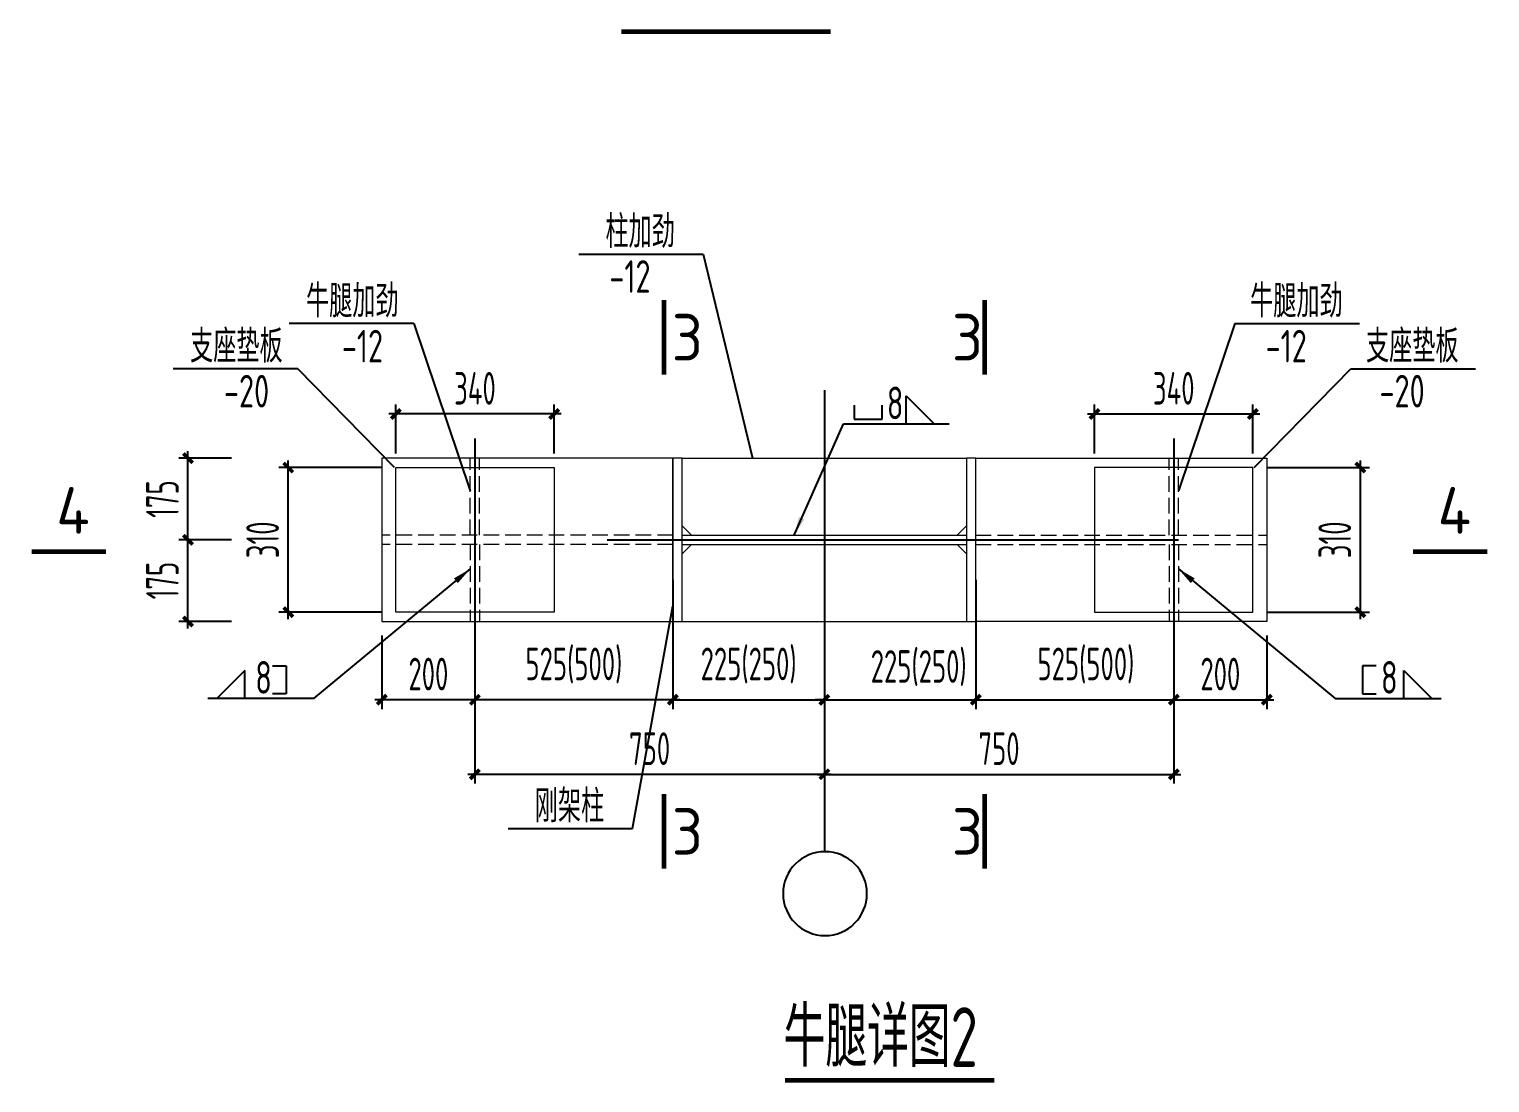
# Model space of a CAD drawing. Extents: x 447413 to 2975780, y -1432727 to 1301644.
# Drawn here: x 2293380 to 2316894, y -1051499 to -1034544 of the extents above; entities that cross this region are included whole.
import ezdxf
from ezdxf.enums import TextEntityAlignment as Align

# ---------------------------------------------------------------- set-up
doc = ezdxf.new("R2010")
doc.units = 0
doc.header["$LTSCALE"] = 1000
doc.header["$MEASUREMENT"] = 0
doc.linetypes.add('DASH', pattern=[0.35, 0.25, -0.1])
doc.layers.add('1002', color=2, linetype='Continuous', lineweight=18)
doc.layers.add('THICK', color=6, linetype='Continuous', lineweight=0)
for name, color, linetype in [('COLU_DE_NUM', 7, 'Continuous'), ('DIM', 3, 'Continuous'), ('DIM_SYMB', 3, 'Continuous'), ('DOTE', 1, 'Continuous'), ('STXT_HF', 7, 'Continuous'), ('尺寸标注', 253, 'Continuous'), ('焊缝标注', 253, 'Continuous'), ('螺栓孔标注', 253, 'Continuous')]:
    doc.layers.add(name, color=color, linetype=linetype)
doc.styles.add('PkpmHz', font='Pkpmeng', dxfattribs={"width": 0.6, "bigfont": 'hztxt'})
doc.styles.get("Standard").update_dxf_attribs({"font": 'tssdeng.shx', "bigfont": 'hztxt.shx'})
doc.styles.add('TSSD_Dimension', font='sysz.shx', dxfattribs={"width": 0.7, "bigfont": 'syfs.shx'})
doc.styles.add('TSSD_Label', font='Tssdeng.shx', dxfattribs={"width": 0.7, "bigfont": 'hztxt.shx'})
doc.dimstyles.new('TSSD_20_150', dxfattribs={"dimtxt": 525, "dimasz": 150, "dimexe": 150, "dimexo": 225, "dimgap": 150, "dimtad": 1, "dimdec": 0, "dimlfac": 0.133333, "dimzin": 0, "dimdsep": 46, "dimtxsty": 'TSSD_Dimension', "dimblk": 'ARCHTICK', "dimcen": 0, "dimdle": 112.5, "dimclrt": 7, "dimadec": 0, "dimazin": 0, "dimtfac": 1, "dimtdec": 0, "dimtix": 1, "dimtmove": 2, "dimatfit": 3, "dimfxl": 0, "dimtolj": 1, "dimtzin": 0, "dimarcsym": 0})
doc.dimstyles.new('TSSD_LEADER_STYLE_300.0', dxfattribs={"dimtxt": 0.18, "dimasz": 300, "dimexe": 0.18, "dimexo": 0.0625, "dimgap": 0.09, "dimtad": 0, "dimtih": 1, "dimtoh": 1, "dimdec": 4, "dimzin": 0, "dimdsep": 46, "dimtxsty": 'Standard', "dimcen": 0.09, "dimadec": 0, "dimazin": 0, "dimtfac": 1, "dimtdec": 4, "dimtofl": 0, "dimtmove": 0, "dimatfit": 3, "dimfxl": 0, "dimtolj": 1, "dimtzin": 0, "dimarcsym": 0})

# ---------------------------------------------------------------- blocks, each defined once
blk = doc.blocks.new('_ArchTick')
at = {"color": 0, "linetype": 'ByBlock', "const_width": 0.4}
blk.add_lwpolyline([(-0.5, -0.5), (0.5, 0.5)], dxfattribs=at)
blk = doc.blocks.new('*D250')
at = {"layer": 'Defpoints', "color": 0, "transparency": 16777216}
for p in [(2303743, -1044074), (2306181, -1044074), (2306181, -1045334)]:
    blk.add_point(p, dxfattribs=at)
at = {"layer": 'DIM', "color": 0, "lineweight": -2, "transparency": 16777216}
for p, q in [((2303743, -1044299), (2303743, -1045484)), ((2306181, -1044299), (2306181, -1045484)), ((2303743, -1045334), (2303593, -1045334)), ((2303743, -1045334), (2306181, -1045334)), ((2306181, -1045334), (2306331, -1045334))]:
    blk.add_line(p, q, dxfattribs=at)
at = {"layer": 'DIM', "color": 0, "lineweight": -2, "transparency": 16777216, "xscale": 150, "yscale": 150, "zscale": 150}
blk.add_blockref('_ArchTick', (2303743, -1045334), dxfattribs=at)
at = {"layer": 'DIM', "color": 0, "lineweight": -2, "transparency": 16777216, "xscale": 150, "yscale": 150, "zscale": 150, "rotation": 180}
blk.add_blockref('_ArchTick', (2306181, -1045334), dxfattribs=at)
at = {"layer": 'DIM', "color": 7, "transparency": 16777216, "insert": (2304962, -1044784), "char_height": 525, "attachment_point": 5, "style": 'TSSD_Dimension'}
blk.add_mtext('\\A1;225(250)', dxfattribs=at)
blk = doc.blocks.new('*D251')
at = {"layer": 'Defpoints', "color": 0, "transparency": 16777216}
for p in [(2306181, -1044074), (2308618, -1044074), (2308618, -1045334)]:
    blk.add_point(p, dxfattribs=at)
at = {"layer": 'DIM', "color": 0, "lineweight": -2, "transparency": 16777216}
for p, q in [((2306181, -1044299), (2306181, -1045484)), ((2308618, -1044299), (2308618, -1045484)), ((2306181, -1045334), (2306031, -1045334)), ((2306181, -1045334), (2308618, -1045334)), ((2308618, -1045334), (2308768, -1045334))]:
    blk.add_line(p, q, dxfattribs=at)
at = {"layer": 'DIM', "color": 0, "lineweight": -2, "transparency": 16777216, "xscale": 150, "yscale": 150, "zscale": 150}
blk.add_blockref('_ArchTick', (2306181, -1045334), dxfattribs=at)
at = {"layer": 'DIM', "color": 0, "lineweight": -2, "transparency": 16777216, "xscale": 150, "yscale": 150, "zscale": 150, "rotation": 180}
blk.add_blockref('_ArchTick', (2308618, -1045334), dxfattribs=at)
at = {"layer": 'DIM', "color": 7, "transparency": 16777216, "insert": (2307700, -1044825), "char_height": 525, "attachment_point": 5, "style": 'TSSD_Dimension'}
blk.add_mtext('\\A1;225(250)', dxfattribs=at)
blk = doc.blocks.new('*D252')
at = {"layer": 'Defpoints', "color": 0, "transparency": 16777216}
for p in [(2308618, -1043178), (2311806, -1044701), (2311806, -1045334)]:
    blk.add_point(p, dxfattribs=at)
at = {"layer": 'DIM', "color": 0, "lineweight": -2, "transparency": 16777216}
for p, q in [((2308618, -1043403), (2308618, -1045484)), ((2311806, -1044926), (2311806, -1045484)), ((2308506, -1045334), (2311918, -1045334))]:
    blk.add_line(p, q, dxfattribs=at)
at = {"layer": 'DIM', "color": 0, "lineweight": -2, "transparency": 16777216, "xscale": 150, "yscale": 150, "zscale": 150, "rotation": 180}
blk.add_blockref('_ArchTick', (2308618, -1045334), dxfattribs=at)
at = {"layer": 'DIM', "color": 0, "lineweight": -2, "transparency": 16777216, "xscale": 150, "yscale": 150, "zscale": 150}
blk.add_blockref('_ArchTick', (2311806, -1045334), dxfattribs=at)
at = {"layer": 'DIM', "color": 7, "transparency": 16777216, "insert": (2310392, -1044784), "char_height": 525, "attachment_point": 5, "style": 'TSSD_Dimension'}
blk.add_mtext('\\A1;525(500)', dxfattribs=at)
blk = doc.blocks.new('*D253')
at = {"layer": 'Defpoints', "color": 0, "transparency": 16777216}
for p in [(2313306, -1044074), (2311806, -1044701), (2313306, -1045334)]:
    blk.add_point(p, dxfattribs=at)
at = {"layer": 'DIM', "color": 0, "lineweight": -2, "transparency": 16777216}
for p, q in [((2313306, -1044299), (2313306, -1045484)), ((2311806, -1044926), (2311806, -1045484)), ((2311693, -1045334), (2313418, -1045334))]:
    blk.add_line(p, q, dxfattribs=at)
at = {"layer": 'DIM', "color": 0, "lineweight": -2, "transparency": 16777216, "xscale": 150, "yscale": 150, "zscale": 150, "rotation": 180}
blk.add_blockref('_ArchTick', (2311806, -1045334), dxfattribs=at)
at = {"layer": 'DIM', "color": 0, "lineweight": -2, "transparency": 16777216, "xscale": 150, "yscale": 150, "zscale": 150}
blk.add_blockref('_ArchTick', (2313306, -1045334), dxfattribs=at)
at = {"layer": 'DIM', "color": 7, "transparency": 16777216, "insert": (2312556, -1044921), "char_height": 525, "attachment_point": 5, "style": 'TSSD_Dimension'}
blk.add_mtext('\\A1;200', dxfattribs=at)
blk = doc.blocks.new('*D254')
at = {"layer": 'Defpoints', "color": 0, "transparency": 16777216}
for p in [(2306181, -1044341), (2311806, -1044341), (2311806, -1046535)]:
    blk.add_point(p, dxfattribs=at)
at = {"layer": 'DIM', "color": 0, "lineweight": -2, "transparency": 16777216}
for p, q in [((2306181, -1044566), (2306181, -1046685)), ((2311806, -1044566), (2311806, -1046685)), ((2306068, -1046535), (2311918, -1046535))]:
    blk.add_line(p, q, dxfattribs=at)
at = {"layer": 'DIM', "color": 0, "lineweight": -2, "transparency": 16777216, "xscale": 150, "yscale": 150, "zscale": 150, "rotation": 180}
blk.add_blockref('_ArchTick', (2306181, -1046535), dxfattribs=at)
at = {"layer": 'DIM', "color": 0, "lineweight": -2, "transparency": 16777216, "xscale": 150, "yscale": 150, "zscale": 150}
blk.add_blockref('_ArchTick', (2311806, -1046535), dxfattribs=at)
at = {"layer": 'DIM', "color": 7, "transparency": 16777216, "insert": (2308993, -1046122), "char_height": 525, "attachment_point": 5, "style": 'TSSD_Dimension'}
blk.add_mtext('\\A1;750', dxfattribs=at)
blk = doc.blocks.new('*D255')
at = {"layer": 'Defpoints', "color": 0, "transparency": 16777216}
for p in [(2295936, -1042761), (2296864, -1042761), (2296864, -1044074)]:
    blk.add_point(p, dxfattribs=at)
at = {"layer": 'DIM', "color": 0, "lineweight": -2, "transparency": 16777216}
for p, q in [((2296639, -1042761), (2295786, -1042761)), ((2295936, -1044186), (2295936, -1042649)), ((2296639, -1044074), (2295786, -1044074))]:
    blk.add_line(p, q, dxfattribs=at)
at = {"layer": 'DIM', "color": 0, "lineweight": -2, "transparency": 16777216, "xscale": 150, "yscale": 150, "zscale": 150}
for p, rotation in [((2295936, -1042761), 90), ((2295936, -1044074), 270)]:
    blk.add_blockref('_ArchTick', p, dxfattribs=dict(at, rotation=rotation))
at = {"layer": 'DIM', "color": 7, "transparency": 16777216, "insert": (2295524, -1043417), "char_height": 525, "attachment_point": 5, "rotation": 90, "style": 'TSSD_Dimension'}
blk.add_mtext('\\A1;175', dxfattribs=at)
blk = doc.blocks.new('*D256')
at = {"layer": 'Defpoints', "color": 0, "transparency": 16777216}
for p in [(2295936, -1041449), (2296864, -1041449), (2296864, -1042761)]:
    blk.add_point(p, dxfattribs=at)
at = {"layer": 'DIM', "color": 0, "lineweight": -2, "transparency": 16777216}
for p, q in [((2295936, -1042874), (2295936, -1041336)), ((2296639, -1041449), (2295786, -1041449)), ((2296639, -1042761), (2295786, -1042761))]:
    blk.add_line(p, q, dxfattribs=at)
at = {"layer": 'DIM', "color": 0, "lineweight": -2, "transparency": 16777216, "xscale": 150, "yscale": 150, "zscale": 150}
for p, rotation in [((2295936, -1041449), 90), ((2295936, -1042761), 270)]:
    blk.add_blockref('_ArchTick', p, dxfattribs=dict(at, rotation=rotation))
at = {"layer": 'DIM', "color": 7, "transparency": 16777216, "insert": (2295524, -1042105), "char_height": 525, "attachment_point": 5, "rotation": 90, "style": 'TSSD_Dimension'}
blk.add_mtext('\\A1;175', dxfattribs=at)
blk = doc.blocks.new('*D257')
at = {"layer": 'Defpoints', "color": 0, "transparency": 16777216}
for p in [(2313081, -1040736), (2310531, -1041599), (2313081, -1041599)]:
    blk.add_point(p, dxfattribs=at)
at = {"layer": 'DIM', "color": 0, "lineweight": -2, "transparency": 16777216}
for p, q in [((2310531, -1041374), (2310531, -1040586)), ((2313081, -1041374), (2313081, -1040586)), ((2310418, -1040736), (2313193, -1040736))]:
    blk.add_line(p, q, dxfattribs=at)
at = {"layer": 'DIM', "color": 0, "lineweight": -2, "transparency": 16777216, "xscale": 150, "yscale": 150, "zscale": 150, "rotation": 180}
blk.add_blockref('_ArchTick', (2310531, -1040736), dxfattribs=at)
at = {"layer": 'DIM', "color": 0, "lineweight": -2, "transparency": 16777216, "xscale": 150, "yscale": 150, "zscale": 150}
blk.add_blockref('_ArchTick', (2313081, -1040736), dxfattribs=at)
at = {"layer": 'DIM', "color": 7, "transparency": 16777216, "insert": (2311806, -1040323), "char_height": 525, "attachment_point": 5, "style": 'TSSD_Dimension'}
blk.add_mtext('\\A1;340', dxfattribs=at)
blk = doc.blocks.new('*D258')
at = {"layer": 'Defpoints', "color": 0, "transparency": 16777216}
for p in [(2313081, -1041599), (2314810, -1041599), (2313081, -1043924)]:
    blk.add_point(p, dxfattribs=at)
at = {"layer": 'DIM', "color": 0, "lineweight": -2, "transparency": 16777216}
for p, q in [((2313306, -1041599), (2314960, -1041599)), ((2314810, -1044036), (2314810, -1041486)), ((2313306, -1043924), (2314960, -1043924))]:
    blk.add_line(p, q, dxfattribs=at)
at = {"layer": 'DIM', "color": 0, "lineweight": -2, "transparency": 16777216, "xscale": 150, "yscale": 150, "zscale": 150}
for p, rotation in [((2314810, -1041599), 90), ((2314810, -1043924), 270)]:
    blk.add_blockref('_ArchTick', p, dxfattribs=dict(at, rotation=rotation))
at = {"layer": 'DIM', "color": 7, "transparency": 16777216, "insert": (2314398, -1042761), "char_height": 525, "attachment_point": 5, "rotation": 90, "style": 'TSSD_Dimension'}
blk.add_mtext('\\A1;310', dxfattribs=at)
blk = doc.blocks.new('_WELD004')
at = {"color": 0, "linetype": 'ByBlock'}
for p, q in [((0, 1), (1, 0)), ((0, 0), (0, 1))]:
    blk.add_line(p, q, dxfattribs=at)
blk = doc.blocks.new('_WELD0013')
at = {"color": 0, "linetype": 'ByBlock'}
for p, q in [((0.5, 1), (0, 1)), ((0.5, 0), (0.5, 1)), ((0, 0), (0.5, 0))]:
    blk.add_line(p, q, dxfattribs=at)
blk = doc.blocks.new('*D266')
at = {"layer": 'Defpoints', "color": 0, "transparency": 16777216}
for p in [(2303743, -1043178), (2300556, -1044701), (2300556, -1045334)]:
    blk.add_point(p, dxfattribs=at)
at = {"layer": 'DIM', "color": 0, "lineweight": -2, "transparency": 16777216}
for p, q in [((2303743, -1043403), (2303743, -1045484)), ((2300556, -1044926), (2300556, -1045484)), ((2303856, -1045334), (2300443, -1045334))]:
    blk.add_line(p, q, dxfattribs=at)
at = {"layer": 'DIM', "color": 0, "lineweight": -2, "transparency": 16777216, "xscale": 150, "yscale": 150, "zscale": 150, "rotation": 180}
blk.add_blockref('_ArchTick', (2300556, -1045334), dxfattribs=at)
at = {"layer": 'DIM', "color": 0, "lineweight": -2, "transparency": 16777216, "xscale": 150, "yscale": 150, "zscale": 150}
blk.add_blockref('_ArchTick', (2303743, -1045334), dxfattribs=at)
at = {"layer": 'DIM', "color": 7, "transparency": 16777216, "insert": (2302149, -1044784), "char_height": 525, "attachment_point": 5, "style": 'TSSD_Dimension'}
blk.add_mtext('\\A1;525(500)', dxfattribs=at)
blk = doc.blocks.new('*D267')
at = {"layer": 'Defpoints', "color": 0, "transparency": 16777216}
for p in [(2299056, -1044074), (2300556, -1044701), (2299056, -1045334)]:
    blk.add_point(p, dxfattribs=at)
at = {"layer": 'DIM', "color": 0, "lineweight": -2, "transparency": 16777216}
for p, q in [((2299056, -1044299), (2299056, -1045484)), ((2300556, -1044926), (2300556, -1045484)), ((2300668, -1045334), (2298943, -1045334))]:
    blk.add_line(p, q, dxfattribs=at)
at = {"layer": 'DIM', "color": 0, "lineweight": -2, "transparency": 16777216, "xscale": 150, "yscale": 150, "zscale": 150, "rotation": 180}
blk.add_blockref('_ArchTick', (2299056, -1045334), dxfattribs=at)
at = {"layer": 'DIM', "color": 0, "lineweight": -2, "transparency": 16777216, "xscale": 150, "yscale": 150, "zscale": 150}
blk.add_blockref('_ArchTick', (2300556, -1045334), dxfattribs=at)
at = {"layer": 'DIM', "color": 7, "transparency": 16777216, "insert": (2299806, -1044921), "char_height": 525, "attachment_point": 5, "style": 'TSSD_Dimension'}
blk.add_mtext('\\A1;200', dxfattribs=at)
blk = doc.blocks.new('*D268')
at = {"layer": 'Defpoints', "color": 0, "transparency": 16777216}
for p in [(2300556, -1044341), (2306181, -1044341), (2300556, -1046535)]:
    blk.add_point(p, dxfattribs=at)
at = {"layer": 'DIM', "color": 0, "lineweight": -2, "transparency": 16777216}
for p, q in [((2300556, -1044566), (2300556, -1046685)), ((2306181, -1044566), (2306181, -1046685)), ((2306293, -1046535), (2300443, -1046535))]:
    blk.add_line(p, q, dxfattribs=at)
at = {"layer": 'DIM', "color": 0, "lineweight": -2, "transparency": 16777216, "xscale": 150, "yscale": 150, "zscale": 150, "rotation": 180}
blk.add_blockref('_ArchTick', (2300556, -1046535), dxfattribs=at)
at = {"layer": 'DIM', "color": 0, "lineweight": -2, "transparency": 16777216, "xscale": 150, "yscale": 150, "zscale": 150}
blk.add_blockref('_ArchTick', (2306181, -1046535), dxfattribs=at)
at = {"layer": 'DIM', "color": 7, "transparency": 16777216, "insert": (2303368, -1046122), "char_height": 525, "attachment_point": 5, "style": 'TSSD_Dimension'}
blk.add_mtext('\\A1;750', dxfattribs=at)
blk = doc.blocks.new('*D269')
at = {"layer": 'Defpoints', "color": 0, "transparency": 16777216}
for p in [(2299281, -1040736), (2299281, -1041599), (2301831, -1041599)]:
    blk.add_point(p, dxfattribs=at)
at = {"layer": 'DIM', "color": 0, "lineweight": -2, "transparency": 16777216}
for p, q in [((2299281, -1041374), (2299281, -1040586)), ((2301831, -1041374), (2301831, -1040586)), ((2301943, -1040736), (2299168, -1040736))]:
    blk.add_line(p, q, dxfattribs=at)
at = {"layer": 'DIM', "color": 0, "lineweight": -2, "transparency": 16777216, "xscale": 150, "yscale": 150, "zscale": 150, "rotation": 180}
blk.add_blockref('_ArchTick', (2299281, -1040736), dxfattribs=at)
at = {"layer": 'DIM', "color": 0, "lineweight": -2, "transparency": 16777216, "xscale": 150, "yscale": 150, "zscale": 150}
blk.add_blockref('_ArchTick', (2301831, -1040736), dxfattribs=at)
at = {"layer": 'DIM', "color": 7, "transparency": 16777216, "insert": (2300556, -1040323), "char_height": 525, "attachment_point": 5, "style": 'TSSD_Dimension'}
blk.add_mtext('\\A1;340', dxfattribs=at)
blk = doc.blocks.new('*D270')
at = {"layer": 'Defpoints', "color": 0, "transparency": 16777216}
for p in [(2297551, -1041599), (2299281, -1041599), (2299281, -1043924)]:
    blk.add_point(p, dxfattribs=at)
at = {"layer": 'DIM', "color": 0, "lineweight": -2, "transparency": 16777216}
for p, q in [((2299056, -1041599), (2297401, -1041599)), ((2297551, -1044036), (2297551, -1041486)), ((2299056, -1043924), (2297401, -1043924))]:
    blk.add_line(p, q, dxfattribs=at)
at = {"layer": 'DIM', "color": 0, "lineweight": -2, "transparency": 16777216, "xscale": 150, "yscale": 150, "zscale": 150}
for p, rotation in [((2297551, -1041599), 90), ((2297551, -1043924), 270)]:
    blk.add_blockref('_ArchTick', p, dxfattribs=dict(at, rotation=rotation))
at = {"layer": 'DIM', "color": 7, "transparency": 16777216, "insert": (2297138, -1042761), "char_height": 525, "attachment_point": 5, "rotation": 90, "style": 'TSSD_Dimension'}
blk.add_mtext('\\A1;310', dxfattribs=at)

msp = doc.modelspace()

# ---------------------------------------------------------------- linework, layer by layer
at = {"color": 0, "linetype": 'ByBlock', "lineweight": -2, "extrusion": (0, 0, -1)}
msp.add_ellipse((2306191.6, -1048454.9), major_axis=(-11, 674.9), ratio=1, start_param=-1.5545725, end_param=4.7286128, dxfattribs=at)
at = {"layer": '1002', "ltscale": 100}
for p, q in [((2303743.1, -1041448.7), (2299055.6, -1041448.7)), ((2299055.6, -1041448.7), (2299055.6, -1044073.7)), ((2303743.1, -1044073.7), (2303743.1, -1041448.7)), ((2303893.1, -1041448.7), (2308468.1, -1041448.7)), ((2308618.1, -1044073.7), (2308618.1, -1041448.7)), ((2308618.1, -1041448.7), (2313305.6, -1041448.7)), ((2313305.6, -1041448.7), (2313305.6, -1044073.7)), ((2303893.1, -1042536.2), (2304043.1, -1042686.2)), ((2308468.1, -1042536.2), (2308318.1, -1042686.2)), ((2303893.1, -1042986.2), (2304043.1, -1042836.2)), ((2308468.1, -1042986.2), (2308318.1, -1042836.2)), ((2299055.6, -1044073.7), (2303743.1, -1044073.7)), ((2303893.1, -1044073.7), (2308468.1, -1044073.7)), ((2313305.6, -1044073.7), (2308618.1, -1044073.7))]:
    msp.add_line(p, q, dxfattribs=at)
at = {"layer": '1002', "color": 7, "ltscale": 100}
for p, q in [((2299280.6, -1043923.7), (2299280.6, -1041598.7)), ((2299280.6, -1041598.7), (2301830.6, -1041598.7)), ((2301830.6, -1041598.7), (2301830.6, -1043923.7)), ((2313080.6, -1041598.7), (2310530.6, -1041598.7)), ((2310530.6, -1041598.7), (2310530.6, -1043923.7)), ((2313080.6, -1043923.7), (2313080.6, -1041598.7)), ((2301830.6, -1043923.7), (2299280.6, -1043923.7)), ((2310530.6, -1043923.7), (2313080.6, -1043923.7))]:
    msp.add_line(p, q, dxfattribs=at)
at = {"layer": 'DIM_SYMB', "const_width": 75}
for points in [[(2302913, -1034581.7), (2306284.2, -1034581.7)], [(2305548.7, -1051461.1), (2308920, -1051461.1)]]:
    msp.add_lwpolyline(points, dxfattribs=at)
at = {"layer": 'DOTE'}
for p, q in [((2306180.6, -1040355.2), (2306180.6, -1047780)), ((2300555.6, -1041130.9), (2300555.6, -1045606.2)), ((2311805.6, -1041130.9), (2311805.6, -1045606.2)), ((2302686.9, -1042761.2), (2311883.5, -1042761.2))]:
    msp.add_line(p, q, dxfattribs=at)
at = {"layer": 'STXT_HF'}
for p, q in [((2306491.1, -1040895.9), (2308192, -1040895.9)), ((2297957.1, -1045312), (2296252.8, -1045312)), ((2314404.1, -1045312), (2316108.5, -1045312))]:
    msp.add_line(p, q, dxfattribs=at)
at = {"layer": 'THICK', "const_width": 75}
for points in [[(2303600.8, -1040101.2), (2303600.8, -1038901.2)], [(2308760.4, -1040101.2), (2308760.4, -1038901.2)], [(2294617.3, -1042950.2), (2293417.3, -1042950.2)], [(2315656.4, -1042950.2), (2316856.4, -1042950.2)], [(2303600.8, -1046853.7), (2303600.8, -1048053.7)], [(2308760.4, -1046853.7), (2308760.4, -1048053.7)]]:
    msp.add_lwpolyline(points, dxfattribs=at)
at = {"layer": '尺寸标注', "color": 3, "lineweight": 18, "ltscale": 100}
for p, q in [((2303893.1, -1041448.7), (2303743.1, -1041448.7)), ((2303743.1, -1041448.7), (2303743.1, -1044073.7)), ((2303743.1, -1044073.7), (2303743.1, -1041448.7)), ((2303893.1, -1044073.7), (2303893.1, -1041448.7)), ((2308618.1, -1041448.7), (2308468.1, -1041448.7)), ((2308468.1, -1041448.7), (2308468.1, -1044073.7)), ((2308618.1, -1044073.7), (2308618.1, -1041448.7)), ((2303893.1, -1042686.2), (2308468.1, -1042686.2)), ((2303893.1, -1042836.2), (2308468.1, -1042836.2)), ((2303743.1, -1044073.7), (2303893.1, -1044073.7)), ((2308468.1, -1044073.7), (2308618.1, -1044073.7))]:
    msp.add_line(p, q, dxfattribs=at)
at = {"layer": '焊缝标注', "color": 2, "linetype": 'DASH', "lineweight": 18}
for p, q in [((2300480.6, -1042686.2), (2300480.6, -1041448.7)), ((2300630.6, -1042686.2), (2300630.6, -1041448.7)), ((2311730.6, -1042686.2), (2311730.6, -1041448.7)), ((2311880.6, -1042686.2), (2311880.6, -1041448.7)), ((2303743.1, -1042686.2), (2299055.6, -1042686.2)), ((2303743.1, -1042836.2), (2299055.6, -1042836.2)), ((2300480.6, -1042836.2), (2300480.6, -1044073.7)), ((2300630.6, -1042836.2), (2300630.6, -1044073.7)), ((2308618.1, -1042686.2), (2313305.6, -1042686.2)), ((2308618.1, -1042836.2), (2313305.6, -1042836.2)), ((2311730.6, -1042836.2), (2311730.6, -1044073.7)), ((2311880.6, -1042836.2), (2311880.6, -1044073.7))]:
    msp.add_line(p, q, dxfattribs=at)
at = {"layer": '螺栓孔标注', "ltscale": 100}
for p, q in [((2302226.1, -1038162.2), (2304231.1, -1038162.2)), ((2304231.1, -1038162.2), (2305026.6, -1041448.7)), ((2299570.6, -1039282.5), (2297565.6, -1039282.5)), ((2299570.6, -1039282.5), (2300480.6, -1041972.7)), ((2312790.6, -1039282.5), (2311880.6, -1041972.7)), ((2312790.6, -1039282.5), (2314795.6, -1039282.5)), ((2297704.3, -1040007.3), (2295699.3, -1040007.3)), ((2299258.4, -1041597.7), (2297704.3, -1040007.3)), ((2313102.8, -1041597.7), (2314656.9, -1040007.3)), ((2314656.9, -1040007.3), (2316661.9, -1040007.3)), ((2303093.4, -1047407.9), (2303743.1, -1043828.9)), ((2301088.4, -1047407.9), (2303093.4, -1047407.9))]:
    msp.add_line(p, q, dxfattribs=at)

# ---------------------------------------------------------------- block references
at = {"layer": 'STXT_HF', "yscale": 450, "zscale": 450}
for p, xscale in [((2307499.3, -1040895.9), 450), ((2296852.8, -1045312), -450), ((2315508.5, -1045312), 450)]:
    msp.add_blockref('_WELD004', p, dxfattribs=dict(at, xscale=xscale))
for p, xscale, rotation in [((2306661.2, -1040595.9), 450, 270), ((2297294.1, -1044787), -450, 180), ((2315067.1, -1044787), 450, 180)]:
    msp.add_blockref('_WELD0013', p, dxfattribs=dict(at, xscale=xscale, rotation=rotation))

# ---------------------------------------------------------------- texts
at = {"layer": 'COLU_DE_NUM', "style": 'TSSD_Label', "width": 0.7}
msp.add_text('牛腿详图2', height=960, dxfattribs=at).set_placement((2307088.2, -1050711.1), align=Align.MIDDLE)
at = {"layer": 'THICK', "style": 'TSSD_Label'}
for s, p in [('3', (2303724.3, -1039876.2)), ('3', (2308233, -1039876.2)), ('4', (2293815.3, -1042662.7)), ('4', (2316054.5, -1042662.7)), ('3', (2303724.3, -1047828.7)), ('3', (2308233, -1047828.7))]:
    msp.add_text(s, height=750, dxfattribs=at).set_placement(p)
at = {"layer": '焊缝标注', "style": 'PkpmHz', "width": 0.71}
for s, p in [('柱加劲', (2303215.7, -1038063.1)), ('牛腿加劲', (2298581, -1039183.4)), ('牛腿加劲', (2313780.2, -1039183.4)), ('支座垫板', (2296714.7, -1039908.3)), ('支座垫板', (2315646.5, -1039908.3)), ('刚架柱', (2302078, -1047308.8))]:
    msp.add_text(s, height=525, dxfattribs=at).set_placement(p, align=Align.CENTER)
for s, p in [('-12', (2303051.6, -1038261.3)), ('-12', (2298745.1, -1039381.5)), ('-12', (2313616.1, -1039381.5)), ('-20', (2296878.8, -1040106.4)), ('-20', (2315482.4, -1040106.4))]:
    msp.add_text(s, height=525, dxfattribs=at).set_placement(p, align=Align.TOP_CENTER)
for p in [(2307186.2, -1040820.9), (2297018.4, -1045237), (2315142.1, -1045237)]:
    msp.add_text('8', height=525, dxfattribs=at).set_placement(p)

# ---------------------------------------------------------------- dimensions: what is measured, and where the dimension line sits
at = {"layer": 'DIM'}
for base, p1, p2, angle, picture, middle in [((2299280.6, -1040735.7), (2301830.6, -1041598.7), (2299280.6, -1041598.7), 180, '*D269', (2300555.6, -1040323.2)), ((2295936.1, -1041448.7), (2296864.5, -1042761.2), (2296864.5, -1041448.7), 90, '*D256', (2295523.6, -1042104.9)), ((2297551, -1041598.7), (2299280.6, -1043923.7), (2299280.6, -1041598.7), 90, '*D270', (2297138.5, -1042761.2)), ((2314810.2, -1041598.7), (2313080.6, -1043923.7), (2313080.6, -1041598.7), 90, '*D258', (2314397.7, -1042761.2)), ((2295936.1, -1042761.2), (2296864.5, -1044073.7), (2296864.5, -1042761.2), 90, '*D255', (2295523.6, -1043417.4)), ((2299055.6, -1045333.9), (2300555.6, -1044700.7), (2299055.6, -1044073.7), 180, '*D267', (2299805.6, -1044921.4)), ((2300555.6, -1046534.9), (2306180.6, -1044341.1), (2300555.6, -1044341.1), 180, '*D268', (2303368.1, -1046122.4))]:
    dim = msp.add_linear_dim(base=base, p1=p1, p2=p2, angle=angle, dimstyle='TSSD_20_150', dxfattribs=at)
    dim.commit()
    dim.dimension.update_dxf_attribs({"geometry": picture, "text_midpoint": middle})
for base, p1, p2, picture, middle in [((2313080.6, -1040735.7), (2310530.6, -1041598.7), (2313080.6, -1041598.7), '*D257', (2311805.6, -1040323.2)), ((2313305.6, -1045333.9), (2311805.6, -1044700.7), (2313305.6, -1044073.7), '*D253', (2312555.6, -1044921.4)), ((2311805.6, -1046534.9), (2306180.6, -1044341.1), (2311805.6, -1044341.1), '*D254', (2308993.1, -1046122.4))]:
    dim = msp.add_linear_dim(base=base, p1=p1, p2=p2, dimstyle='TSSD_20_150', dxfattribs=at)
    dim.commit()
    dim.dimension.update_dxf_attribs({"geometry": picture, "text_midpoint": middle})
dim = msp.add_linear_dim(base=(2300555.6, -1045333.9), p1=(2303743.1, -1043178), p2=(2300555.6, -1044700.7), angle=180, text='525(500)', dimstyle='TSSD_20_150', dxfattribs=at)
dim.commit()
dim.dimension.update_dxf_attribs({"geometry": '*D266', "text_midpoint": (2302149.4, -1044783.9)})
for base, p1, p2, text, picture, middle in [((2311805.6, -1045333.9), (2308618.1, -1043178), (2311805.6, -1044700.7), '525(500)', '*D252', (2310391.6, -1044783.9)), ((2308618.1, -1045333.9), (2306180.6, -1044073.7), (2308618.1, -1044073.7), '225(250)', '*D251', (2307700.4, -1044825.1))]:
    dim = msp.add_linear_dim(base=base, p1=p1, p2=p2, text=text, dimstyle='TSSD_20_150', dxfattribs=at)
    dim.commit()
    dim.dimension.update_dxf_attribs({"geometry": picture, "text_midpoint": middle, "dimtype": 128})
dim = msp.add_linear_dim(base=(2306180.6, -1045333.9), p1=(2303743.1, -1044073.7), p2=(2306180.6, -1044073.7), text='225(250)', dimstyle='TSSD_20_150', dxfattribs=at)
dim.commit()
dim.dimension.update_dxf_attribs({"geometry": '*D250', "text_midpoint": (2304961.9, -1044783.9)})

# ---------------------------------------------------------------- leaders
at = {"layer": 'STXT_HF'}
for points in [[(2305695.1, -1042686.2), (2306491.1, -1040895.9)], [(2300480.6, -1043228.1), (2297957.1, -1045312)], [(2311880.6, -1043228.1), (2314404.1, -1045312)]]:
    msp.add_leader(points, dimstyle='TSSD_LEADER_STYLE_300.0', dxfattribs=at)

doc.saveas('drawing.dxf')
